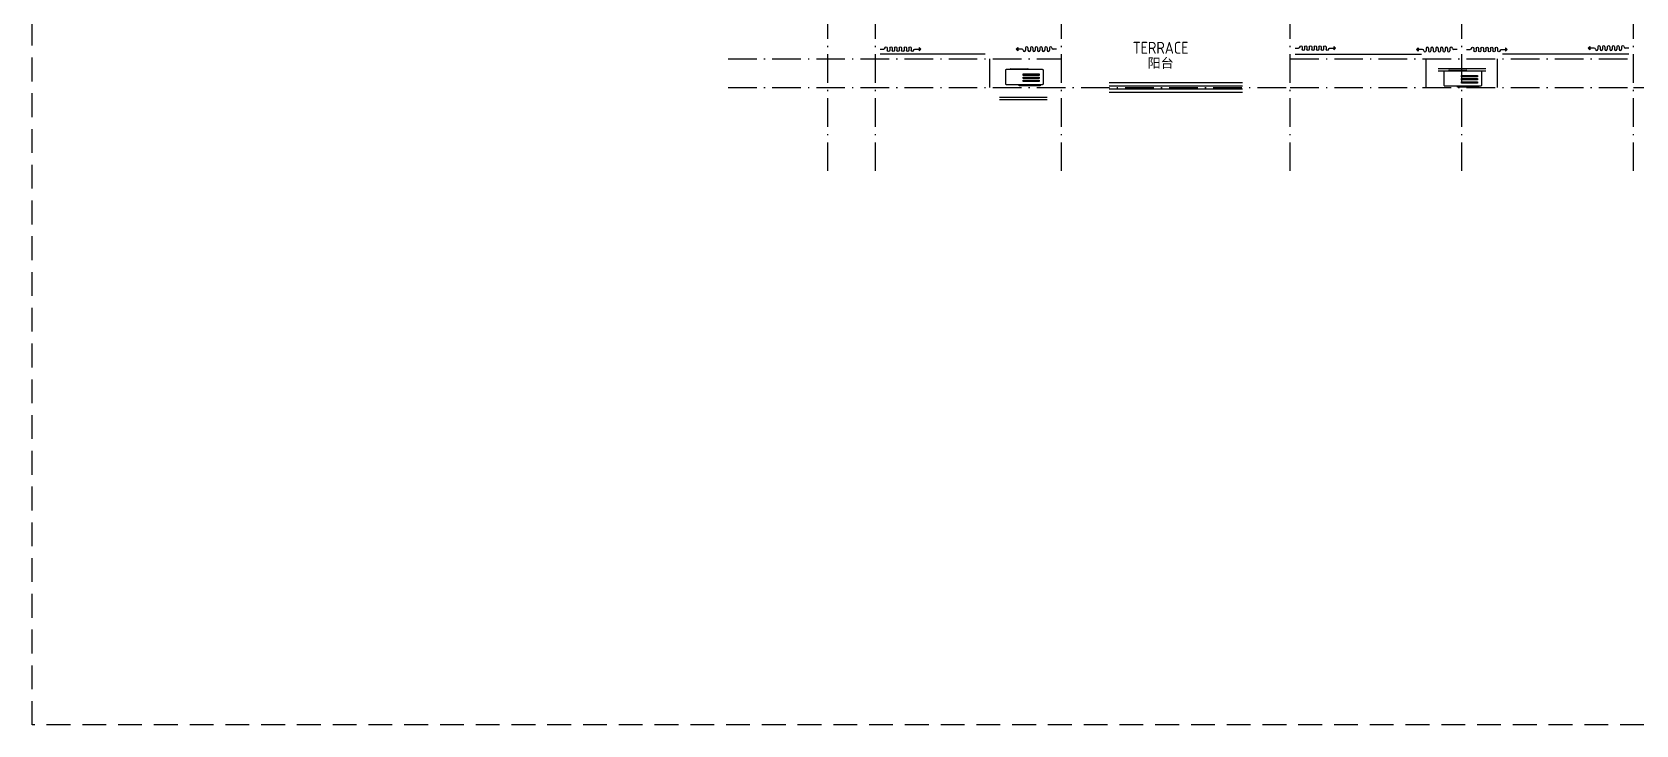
# Model space of a CAD drawing. Extents: x 3694 to 117786, y 20013 to 108631.
# Drawn here: x 3694 to 37330, y 67132 to 81667 of the extents above; entities that cross this region are included whole.
import ezdxf

# ---------------------------------------------------------------- set-up
doc = ezdxf.new("R2010")
doc.units = 0
doc.header["$LTSCALE"] = 1000
doc.header["$MEASUREMENT"] = 0
for name, pattern in [('ACAD_ISO04W100', [30, 24, -3, 0, -3]), ('ACAD_ISO10W100', [18.5, 12, -3, 0.5, -3]), ('DASHED', [0.75, 0.5, -0.25])]:
    doc.linetypes.add(name, pattern=pattern)
for name, color, linetype in [('DOTE', 1, 'ACAD_ISO04W100'), ('PUB_TEXT', 7, 'Continuous'), ('WINDOW', 4, 'Continuous'), ('家具', 253, 'Continuous'), ('栏杆', 24, 'Continuous'), ('看线', 150, 'Continuous'), ('窗帘', 8, 'Continuous')]:
    doc.layers.add(name, color=color, linetype=linetype)
doc.styles.get("Standard").update_dxf_attribs({"font": 'gbenor.shx', "bigfont": 'gbcbig.shx'})

# ---------------------------------------------------------------- blocks, each defined once
blk = doc.blocks.new('A$C50400A6F')
at = {"layer": '家具'}
blk.add_hatch(color=256, dxfattribs=at).paths.add_polyline_path([(815, 15), (815, 85), (850, 50)])
for p, q in [((0, 50), (75, 50)), ((100, 25), (100, 25)), ((150, 25), (150, 75)), ((200, 25), (200, 75)), ((250, 25), (250, 75)), ((300, 25), (300, 75)), ((350, 25), (350, 75)), ((400, 25), (400, 75)), ((450, 25), (450, 75)), ((500, 25), (500, 75)), ((550, 25), (550, 75)), ((600, 25), (600, 75)), ((650, 25), (650, 75)), ((700, 75), (700, 75)), ((725, 50), (815, 50)), ((850, 50), (815, 85)), ((815, 15), (815, 85)), ((850, 50), (815, 15))]:
    blk.add_line(p, q, dxfattribs=at)
for centre, start, end in [((75, 25), 0, 90), ((125, 25), 180, 0), ((175, 75), 0, 180), ((225, 25), 180, 0), ((275, 75), 0, 180), ((325, 25), 180, 0), ((375, 75), 0, 180), ((425, 25), 180, 0), ((475, 75), 0, 180), ((525, 25), 180, 0), ((575, 75), 0, 180), ((625, 25), 180, 0), ((675, 75), 0, 180), ((725, 75), 180, 270)]:
    blk.add_arc(centre, 25, start, end, dxfattribs=at)
blk = doc.blocks.new('A$C3F2D231D')
at = {"layer": '家具', "rotation": 180}
blk.add_blockref('A$C50400A6F', (2046, 202), dxfattribs=at)
blk = doc.blocks.new('A$C4EB5717C')
at = {"layer": '家具', "color": 8}
for p, q in [((520, 110), (520, 120)), ((883, 100), (530, 100)), ((893, 120), (893, 110))]:
    blk.add_line(p, q, dxfattribs=at)
at = {"layer": '家具'}
blk.add_lwpolyline([(220, 120), (980, 120, 0.414214), (1000, 140), (1000, 410, 0.414214), (980, 430), (220, 430, 0.414214), (200, 410), (200, 140, 0.414214)], format="xyb", close=True, dxfattribs=at)
at = {"layer": '家具', "color": 8}
for points in [[(269, 459), (709, 459), (709, 444), (269, 444)], [(290, 372), (626, 372), (626, 343), (290, 343)], [(290, 306), (626, 306), (626, 277), (290, 277)], [(290, 240), (626, 240), (626, 211), (290, 211)]]:
    blk.add_lwpolyline(points, close=True, dxfattribs=at)
for centre, start, end in [((530, 110), 180, 270), ((883, 110), 270, 0)]:
    blk.add_arc(centre, 10, start, end, dxfattribs=at)

msp = doc.modelspace()

# ---------------------------------------------------------------- linework, layer by layer
at = {"color": 1, "linetype": 'DASHED'}
msp.add_lwpolyline([(3694, 108631), (57749, 108631), (57749, 67132), (3694, 67132)], close=True, dxfattribs=at)
at = {"layer": 'DOTE', "linetype": 'ACAD_ISO10W100', "ltscale": 0.05}
for p, q in [((20380, 78753), (20380, 99136)), ((30080, 78753), (30080, 99136)), ((37280, 78753), (37280, 99136)), ((25280, 78753), (25280, 88004)), ((33680, 78753), (33680, 88004)), ((21380, 78753), (21380, 86504)), ((18292, 81104), (25280, 81104)), ((23780, 80504), (23780, 81104)), ((30080, 81104), (37280, 81104)), ((32930, 80504), (32930, 81104)), ((34430, 80504), (34430, 81104)), ((18292, 80504), (30080, 80504)), ((30080, 80504), (37280, 80504)), ((37280, 80504), (48887, 80504))]:
    msp.add_line(p, q, dxfattribs=at)
at = {"layer": 'WINDOW'}
for p, q in [((33180, 80904), (34180, 80904)), ((33180, 80854), (34180, 80854)), ((23980, 80304, 0), (24980, 80304, 0)), ((23980, 80254, 0), (24980, 80254, 0))]:
    msp.add_line(p, q, dxfattribs=at)
at = {"layer": '栏杆'}
for p, q in [((29081, 80604), (26280, 80604, 0)), ((29081, 80529), (26280, 80529, 0)), ((26280, 80479, 0), (29081, 80479)), ((26280, 80404, 0), (29081, 80404))]:
    msp.add_line(p, q, dxfattribs=at)
at = {"layer": '看线'}
for p, q in [((23680, 81204), (21480, 81204, 0)), ((30180, 81204), (32830, 81204, 0)), ((37180, 81204), (34530, 81204, 0))]:
    msp.add_line(p, q, dxfattribs=at)

# ---------------------------------------------------------------- block references
at = {"layer": '家具', "rotation": 180}
for p in [(25105, 80999, 0), (34299, 80969, 0)]:
    msp.add_blockref('A$C4EB5717C', p, dxfattribs=at)
at = {"layer": '窗帘', "xscale": -1}
for p in [(23526, 81157, 0), (32226, 81179), (35826, 81148, 0)]:
    msp.add_blockref('A$C3F2D231D', p, dxfattribs=at)
at = {"layer": '窗帘'}
for p in [(23134, 81157, 0), (31534, 81148, 0), (35134, 81179)]:
    msp.add_blockref('A$C3F2D231D', p, dxfattribs=at)

# ---------------------------------------------------------------- texts
at = {"layer": 'PUB_TEXT'}
msp.add_text('TERRACE', height=250, dxfattribs=at).set_placement((26776, 81212, 0))
at = {"layer": 'PUB_TEXT', "insert": (27636, 81117, 0), "char_height": 200, "width": 4105.68, "attachment_point": 3}
msp.add_mtext('{\\fSimSun|b0|i0|c134|p2;阳台}', dxfattribs=at)

doc.saveas('drawing.dxf')
